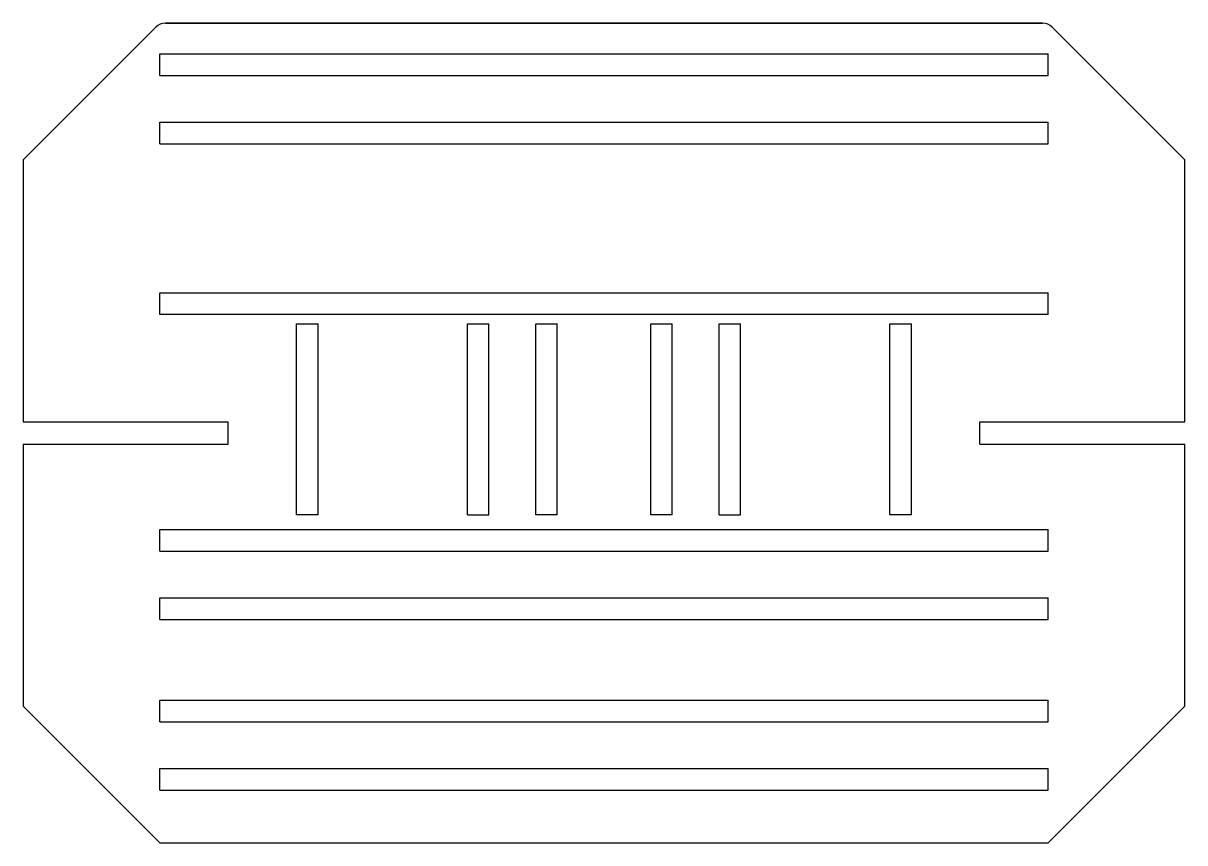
# Model space of a CAD drawing. Header units: millimetres. Extents: x 0 to 170, y 0 to 120.
import ezdxf

# ---------------------------------------------------------------- set-up
doc = ezdxf.new("R2010")
doc.units = ezdxf.units.MM

msp = doc.modelspace()

# ---------------------------------------------------------------- linework, layer by layer
for p, q in [((0, 100), (19.41, 119.41)), ((20.83, 120), (149.17, 120)), ((150.59, 119.41), (170, 100)), ((20, 115.5), (150, 115.5)), ((20, 112.35), (20, 115.5)), ((150, 112.35), (150, 115.5)), ((20, 112.35), (150, 112.35)), ((20, 105.5), (150, 105.5)), ((20, 102.35), (20, 105.5)), ((150, 102.35), (150, 105.5)), ((20, 102.35), (150, 102.35)), ((20, 80.5), (150, 80.5)), ((20, 77.35), (20, 80.5)), ((150, 77.35), (150, 80.5)), ((150, 77.35), (20, 77.35)), ((40, 48), (40, 76)), ((40, 76), (43.15, 76)), ((43.15, 48), (43.15, 76)), ((65, 48), (65, 76)), ((65, 76), (68.15, 76)), ((68.15, 48), (68.15, 76)), ((75, 48), (75, 76)), ((75, 76), (78.15, 76)), ((78.15, 48), (78.15, 76)), ((91.85, 48), (91.85, 76)), ((91.85, 76), (95, 76)), ((95, 48), (95, 76)), ((101.85, 48), (101.85, 76)), ((101.85, 76), (105, 76)), ((105, 48), (105, 76)), ((126.85, 48), (126.85, 76)), ((126.85, 76), (130, 76)), ((130, 48), (130, 76)), ((0, 61.65), (30, 61.65)), ((30, 58.35), (30, 61.65)), ((140, 58.35), (140, 61.65)), ((140, 61.65), (170, 61.65)), ((0, 58.35), (30, 58.35)), ((140, 58.35), (170, 58.35)), ((43.15, 48), (40, 48)), ((65, 48), (68.15, 48)), ((78.15, 48), (75, 48)), ((95, 48), (91.85, 48)), ((101.85, 48), (105, 48)), ((130, 48), (126.85, 48)), ((20, 45.86), (150, 45.86)), ((20, 42.71), (20, 45.86)), ((150, 42.71), (150, 45.86)), ((20, 42.71), (150, 42.71)), ((20, 35.86), (150, 35.86)), ((20, 32.71), (20, 35.86)), ((150, 32.71), (150, 35.86)), ((20, 32.71), (150, 32.71)), ((20, 20.86), (150, 20.86)), ((20, 17.71), (20, 20.86)), ((150, 17.71), (150, 20.86)), ((20, 0), (0, 20)), ((150, 0), (170, 20)), ((20, 17.71), (150, 17.71)), ((20, 10.86), (150, 10.86)), ((20, 7.71), (20, 10.86)), ((150, 7.71), (150, 10.86)), ((20, 7.71), (150, 7.71))]:
    msp.add_line(p, q)
for points in [[(149.17, 120), (20.83, 120)], [(0, 100), (0, 61.65)], [(170, 61.65), (170, 100)], [(0, 58.35), (0, 20)], [(170, 20), (170, 58.35)], [(20, 0), (150, 0)]]:
    msp.add_lwpolyline(points)
for centre, start, end in [((20.83, 118), 90, 135), ((149.17, 118), 45, 90)]:
    msp.add_arc(centre, 2, start, end)

doc.saveas('drawing.dxf')
